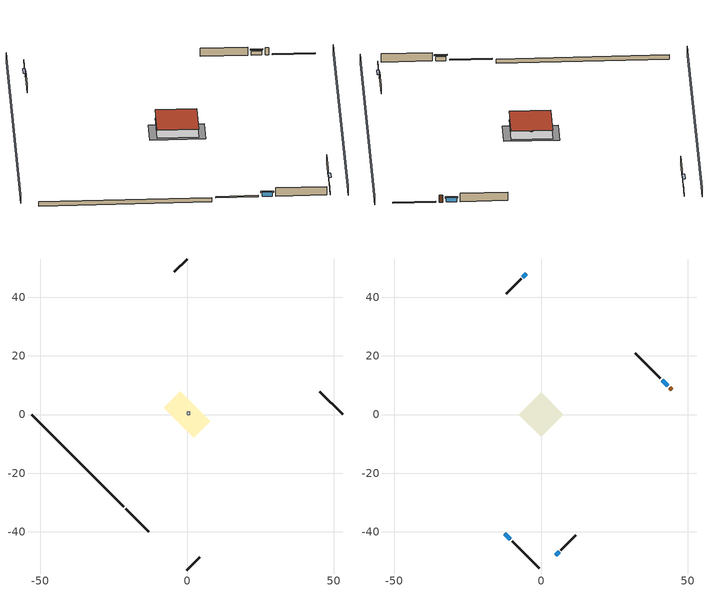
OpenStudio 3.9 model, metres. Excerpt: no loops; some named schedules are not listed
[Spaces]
crawlspace - vented 1
 floor foundation (Slab1 construction): -7.88,2.26 -2.26,7.88 7.88,-2.26 2.26,-7.88 z-0.91
 wall outside (RimJoist1 construction): -20.87,-32.19 -13.06,-39.99 z0.3:0.61
 wall outside (RimJoist2 construction): 0,53.05 -4.33,48.72 z0.3:0.61
 wall outside (RimJoist3 construction): 53.05,0 45.25,7.8 z0.3:0.61
 wall outside (RimJoist4 construction): 0,-53.05 4.33,-48.72 z0.3:0.61
 wall foundation (FoundationWall1 construction): -53.05,0 -21.52,-31.53 z-0.91:0.3
furnace airloop ret air space
 floor adiabatic (AdiabaticConst): 0,0 0,1 1,1 1,0 z0
 wall adiabatic (AdiabaticConst): 0,1 0,0 1,0 1,1 0,1 z0:1
 ceiling adiabatic (AdiabaticConst): 1,0 1,1 0,1 0,0 z1
conditioned space 1
 floor to crawlspace - vented 1 (Floor1 construction): -7.55,0 0,7.55 7.55,0 0,-7.55 z0.3
 wall outside (Wall1 construction): -9.88,-43.18 -0.66,-52.4 z0.3:2.74
 wall outside (Wall2 construction): -6.8,46.25 -11.93,41.13 z0.3:2.74
 wall outside (Wall3 construction): 40.76,12.29 32.08,20.97 z0.3:2.74
 wall outside (Wall4 construction): 6.8,-46.25 11.93,-41.13 z0.3:2.74
 wall outside (AdiabaticWallConstruction): -12.41,-40.65 -10.53,-42.52 / 43.29,9.76 41.42,11.64 z0.3:1.49; -4.99,48.07 -6.15,46.91 / 4.99,-48.07 6.15,-46.91 z0.3:1.37
 wall outside (AdiabaticWallConstruction 1): 44.6,8.46 43.95,9.11 z0.3:2.34
 window (WindowConstruction): -12.41,-40.65 -10.53,-42.52 z0.3:1.49
 window (WindowConstruction 1): -4.99,48.06 -6.15,46.91 z0.3:1.37
 window (WindowConstruction 2): 43.29,9.76 41.42,11.64 z0.3:1.49
 window (WindowConstruction 3): 4.99,-48.06 6.15,-46.91 z0.3:1.37
 door (Door): 44.59,8.46 43.95,9.11 z0.3:2.34
 roof outside (Roof1 construction): 0,7.55 -7.55,0 0,-7.55 7.55,0 z2.74
shading: 3.23,-56.29 56.29,-3.23 / -3.23,56.29 -56.29,3.23 z0:2.74; -10.32,-42.74 -12.62,-40.43 -13.05,-40.86 -10.75,-43.17 z1.8; -6.36,46.69 -4.77,48.28 -5.2,48.71 -6.79,47.12 z1.68; 41.2,11.85 43.51,9.55 43.94,9.98 41.63,12.28 z1.8; 6.36,-46.69 4.77,-48.28 5.2,-48.71 6.79,-47.12 z1.68
[Site]
Portland Intl Arpt_OR: Latitude {deg}=45.59; Longitude {deg}=-122.6; Time Zone {hr}=-8; Elevation {m}=33; Terrain=Suburbs; Keep Site Location Information=Yes
[Site:GroundTemperature:Shallow]
10.2558, 8.96328, 8.85977, 9.47314, 11.9355, 14.3863, 16.5111, 17.8571, 17.9714, 16.8767, 14.8061, 12.4304
[Site:WaterMainsTemperature]
Calculation Method=Schedule; Temperature Schedule=mains temperature schedule
[Building]
Building 1
[Material] Roughness=Rough
Name | Thickness {m} | Conductivity {W/m-K} | Density {kg/m3} | Specific Heat {J/kg-K} | Thermal Absorptance | Solar Absorptance | Visible Absorptance
slate or tile shingles | 0.01905 | 0.840978 | 1899.972 | 799.717 | 0.9 | 0.75 | 0.75
roof rigid ins; wall rigid ins; floor rigid ins | 0.051816 | 0.029427 | 32.04 | 1214.23 | 0.9 | 0.7 | 0.7
osb sheathing 0.75 in. | 0.01905 | 0.115458 | 512.64 | 1214.23 | 0.9 | 0.7 | 0.7
roof stud and cavity | 0.2032 | 0.633245 | 78.34581 | 1123.46 | 0.9 | 0.7 | 0.7
gypsum board | 0.0127 | 0.160291 | 801 | 837.4 | 0.9 | 0.6 | 0.6
wood siding | 0.0254 | 0.102417 | 544.68 | 1172.36 | 0.9 | 0.85 | 0.85
osb sheathing 0.5 in. | 0.0127 | 0.115458 | 512.64 | 1214.23 | 0.9 | 0.7 | 0.7
wall stud and cavity | 0.1397 | 0.230639 | 139.0536 | 1170.24 | 0.9 | 0.7 | 0.7
rim joist stud and cavity | 0.0508 | 0.178688 | 50.32683 | 1063.81 | 0.9 | 0.6 | 0.6
floor stud and cavity | 0.1397 | 0.0972396 | 92.3553 | 1139.71 | 0.9 | 0.7 | 0.7
floor covering | 0.0127 | 0.0433444 | 54.468 | 1339.84 | 0.9 | 0.6 | 0.6
concrete 8.0 in. | 0.2032 | 1.803125 | 2242.8 | 837.4 | 0.9 | 0.7 | 0.7
soil 0.5 in. | 0.0127 | 1.9041 | 1842.3 | 418.7 | 0.9 | 0.7 | 0.7
wood siding 1; wood siding 2 | 0.0254 | 0.102417 | 544.68 | 1172.36
wall rigid ins 1 | 0.512978 | 0.029427 | 32.04 | 1214.23 | 0.9 | 0.7 | 0.7
wall stud and cavity 1 | 0.0889 | 0.380278 | 52.3479 | 1209.89 | 0.9 | 0.7 | 0.7
door material | 0.04445 | 0.0612267 | 512.64 | 1214.23 | 0.9 | 0.7 | 0.7
wall stud and cavity 2 | 0.0889 | 0.391764 | 83.0341 | 1211.67 | 0.9 | 0.7 | 0.7
furniture material conditioned space 1 | 0.1524 | 0.115458 | 640.8 | 1214.23 | 0.9 | 0.6 | 0.6
[Construction]
Roof1 construction: slate or tile shingles, roof rigid ins, osb sheathing 0.75 in., roof stud and cavity, gypsum board
Wall1 construction; Wall2 construction; Wall3 construction; Wall4 construction: wood siding, wall rigid ins, osb sheathing 0.5 in., wall stud and cavity, gypsum board
RimJoist1 construction; RimJoist2 construction; RimJoist3 construction; RimJoist4 construction: wood siding, rim joist stud and cavity
Floor1 construction: floor stud and cavity, floor rigid ins, osb sheathing 0.75 in., floor covering
FoundationWall1 construction: concrete 8.0 in.
Slab1 construction: soil 0.5 in.
WindowConstruction; WindowConstruction 1; WindowConstruction 2; WindowConstruction 3: WindowMaterial
AdiabaticWallConstruction: wood siding 1, wall rigid ins 1, wall stud and cavity 1, gypsum board
Door: door material
AdiabaticWallConstruction 1: wood siding 2, wall rigid ins 1, wall stud and cavity 1, gypsum board
PartitionWallConstruction: gypsum board, wall stud and cavity 2, gypsum board
furniture construction conditioned space 1: furniture material conditioned space 1
AdiabaticConst: Adiabatic
[WindowMaterial:SimpleGlazingSystem]
WindowMaterial: U-Factor {W/m2-K}=6.58648; Solar Heat Gain Coefficient=0.76
[Material:NoMass]
Adiabatic: Roughness=Rough; Thermal Resistance {m2-K/W}=176.1
[ThermalZone] Multiplier=1; Use Ideal Air Loads=No
Name | Volume {m3} | Thermostat
conditioned space | 278.185 | conditioned space temperature setpoint
crawlspace - vented | 139.092
furnace airloop ret air zone | 1
[Sizing:Zone] Zone Cooling Design Supply Air Temperature Input Method=SupplyAirTemperature; Zone Cooling Design Supply Air Temperature {C}=14; Zone Cooling Design Supply Air Temperature Difference {deltaC}=11.11; Zone Heating Design Supply Air Temperature Input Method=SupplyAirTemperature; Zone Heating Design Supply Air Temperature {C}=40; Zone Heating Design Supply Air Temperature Difference {deltaC}=11.11; Zone Cooling Design Supply Air Humidity Ratio {kg-H2O/kg-air}=0.0085; Zone Heating Design Supply Air Humidity Ratio {kg-H2O/kg-air}=0.008; Cooling Design Air Flow Method=DesignDay; Heating Design Air Flow Method=DesignDay; Account for Dedicated Outdoor Air System=No; Dedicated Outdoor Air System Control Strategy=NeutralSupplyAir; Dedicated Outdoor Air Low Setpoint Temperature for Design {C}=autosize; Dedicated Outdoor Air High Setpoint Temperature for Design {C}=autosize; Zone Load Sizing Method=Sensible Load Only No Latent Load; Zone Latent Cooling Design Supply Air Humidity Ratio Input Method=HumidityRatioDifference; Zone Cooling Design Supply Air Humidity Ratio Difference {kgWater/kgDryAir}=0.005; Zone Latent Heating Design Supply Air Humidity Ratio Input Method=HumidityRatioDifference; Zone Humidification Design Supply Air Humidity Ratio Difference {kgWater/kgDryAir}=0.005; Sizing Option=Coincident
crawlspace - vented; furnace airloop ret air zone
[Space]
Name | Thermal Zone | Volume {m3}
conditioned space 1 | conditioned space | 278.185
crawlspace - vented 1 | crawlspace - vented | 139.092
furnace airloop ret air space | furnace airloop ret air zone
[ThermostatSetpoint:DualSetpoint]
conditioned space temperature setpoint: Heating Setpoint Temperature Schedule=heating setpoint; Cooling Setpoint Temperature Schedule=cooling setpoint; Temperature Difference Between Cutout And Setpoint {deltaC}=0
[Foundation:Kiva]
Foundation Kiva 1: Initial Indoor Air Temperature {C}=8.47214; Wall Height Above Grade {m}=0.3048; Wall Depth Below Slab {m}=0.2032
[Foundation:Kiva:Settings]
Soil Conductivity {W/m-K}=1.9041; Soil Density {kg/m3}=1842.3; Soil Specific Heat {J/kg-K}=418.7; Ground Solar Absorptivity=0.9; Ground Thermal Absorptivity=0.9; Ground Surface Roughness {m}=0.03; Far-Field Width {m}=40; Deep-Ground Boundary Condition=ZeroFlux; Deep-Ground Depth {m}=40; Minimum Cell Dimension {m}=0.2; Maximum Cell Growth Coefficient=3; Simulation Timestep=Timestep
[SurfaceProperty:ExposedFoundationPerimeter]
Slab1: Exposed Perimeter Calculation Method=TotalExposedPerimeter; Total Exposed Perimeter {m}=44.59224
[SurfaceProperty:IncidentSolarMultiplier] Incident Solar Multiplier=1; Incident Solar Multiplier Schedule=trans schedule winter=0.85 summer=0.7
Window1; Window2; Window3; Window4
[InternalMass:Definition] Design Level Calculation Method=SurfaceArea
Name | Construction | Surface Area {m2}
partition wall mass | PartitionWallConstruction | 114.085
furniture mass conditioned space 1 | furniture construction conditioned space 1 | 45.63397
[InternalMass] Space or SpaceType=conditioned space 1; Multiplier=1
Name | Internal Mass Definition
partition wall mass | partition wall mass
furniture mass conditioned space 1 | furniture mass conditioned space 1
[EnergyManagementSystem:Sensor]
Name | Output Variable or Output Meter Index Key | Output Variable or Output Meter
water_heater_T_set | water heater setpoint | Schedule Value
out_pb_s |  | Site Outdoor Air Barometric Pressure
out_wt_s |  | Site Outdoor Air Humidity Ratio
site_vw_s |  | Site Wind Speed
cool_season | cooling season schedule | Schedule Value
furnace_airloop_AH_MFR_s | Node 14 | System Node Mass Flow Rate
furnace_airloop_AH_VFR_s | Node 14 | System Node Current Density Volume Flow Rate
furnace_airloop_AH_Tout_s | Node 14 | System Node Temperature
furnace_airloop_AH_Wout_s | Node 14 | System Node Humidity Ratio
furnace_airloop_RA_T_s | Node 17 | System Node Temperature
furnace_airloop_Ra_W_s | Node 17 | System Node Humidity Ratio
furnace_airloop_0_DZ_T_s | crawlspace - vented | Zone Air Temperature
furnace_airloop_0_DZ_W_s | crawlspace - vented | Zone Mean Air Humidity Ratio
natural_vent_s | natural vent schedule | Schedule Value
htg_sp_s | heating setpoint | Schedule Value
clg_sp_s | cooling setpoint | Schedule Value
mech_vent_range_fan_0_sch_s | mech vent range fan 0 schedule | Schedule Value
mech_vent_bath_fan_0_sch_s | mech vent bath fan 0 schedule | Schedule Value
clothes_dryer_exhaust_0_sch_s | clothes_dryer | Schedule Value
htg_load_cond |  | Heating:EnergyTransfer:Zone:CONDITIONED SPACE
clg_load_cond |  | Cooling:EnergyTransfer:Zone:CONDITIONED SPACE
htg_load_duct |  | Heating:EnergyTransfer:Zone:FURNACE AIRLOOP RET AIR ZONE
clg_load_duct |  | Cooling:EnergyTransfer:Zone:FURNACE AIRLOOP RET AIR ZONE
s_conv | Floor1 | Surface Inside Face Convection Heat Gain Energy
s_ig | Floor1 | Surface Inside Face Internal Gains Radiation Heat Gain Energy
s_sol | Floor1 | Surface Inside Face Solar Radiation Heat Gain Energy
s_lgt | Floor1 | Surface Inside Face Lights Radiation Heat Gain Energy
s_surf | Floor1 | Surface Inside Face Net Surface Thermal Radiation Heat Gain Energy
s_conv_1 | Roof1 | Surface Inside Face Convection Heat Gain Energy
s_ig_1 | Roof1 | Surface Inside Face Internal Gains Radiation Heat Gain Energy
s_sol_1 | Roof1 | Surface Inside Face Solar Radiation Heat Gain Energy
s_lgt_1 | Roof1 | Surface Inside Face Lights Radiation Heat Gain Energy
s_surf_1 | Roof1 | Surface Inside Face Net Surface Thermal Radiation Heat Gain Energy
ss_sol | Door1 | Surface Inside Face Solar Radiation Heat Gain Energy
ss_lgt | Door1 | Surface Inside Face Lights Radiation Heat Gain Energy
ss_conv | Door1 | Surface Inside Face Convection Heat Gain Energy
ss_ig | Door1 | Surface Inside Face Internal Gains Radiation Heat Gain Energy
ss_surf | Door1 | Surface Inside Face Net Surface Thermal Radiation Heat Gain Energy
ss_conv_1 | Window1 | Surface Inside Face Convection Heat Gain Energy
ss_ig_1 | Window1 | Surface Inside Face Internal Gains Radiation Heat Gain Energy
ss_surf_1 | Window1 | Surface Inside Face Net Surface Thermal Radiation Heat Gain Energy
ss_trans_in | Window1 | Surface Window Transmitted Solar Radiation Rate
ss_back_out | Window1 | Surface Window Shortwave from Zone Back Out Window Heat Transfer Rate
ss_trans_out | Window1 | Surface Inside Face Initial Transmitted Diffuse Transmitted Out Window Solar Radiation Rate
ss_conv_2 | Window2 | Surface Inside Face Convection Heat Gain Energy
ss_ig_2 | Window2 | Surface Inside Face Internal Gains Radiation Heat Gain Energy
ss_surf_2 | Window2 | Surface Inside Face Net Surface Thermal Radiation Heat Gain Energy
ss_trans_in_1 | Window2 | Surface Window Transmitted Solar Radiation Rate
ss_back_out_1 | Window2 | Surface Window Shortwave from Zone Back Out Window Heat Transfer Rate
ss_trans_out_1 | Window2 | Surface Inside Face Initial Transmitted Diffuse Transmitted Out Window Solar Radiation Rate
ss_conv_3 | Window3 | Surface Inside Face Convection Heat Gain Energy
ss_ig_3 | Window3 | Surface Inside Face Internal Gains Radiation Heat Gain Energy
ss_surf_3 | Window3 | Surface Inside Face Net Surface Thermal Radiation Heat Gain Energy
ss_trans_in_2 | Window3 | Surface Window Transmitted Solar Radiation Rate
ss_back_out_2 | Window3 | Surface Window Shortwave from Zone Back Out Window Heat Transfer Rate
ss_trans_out_2 | Window3 | Surface Inside Face Initial Transmitted Diffuse Transmitted Out Window Solar Radiation Rate
ss_conv_4 | Window4 | Surface Inside Face Convection Heat Gain Energy
ss_ig_4 | Window4 | Surface Inside Face Internal Gains Radiation Heat Gain Energy
ss_surf_4 | Window4 | Surface Inside Face Net Surface Thermal Radiation Heat Gain Energy
ss_trans_in_3 | Window4 | Surface Window Transmitted Solar Radiation Rate
ss_back_out_3 | Window4 | Surface Window Shortwave from Zone Back Out Window Heat Transfer Rate
ss_trans_out_3 | Window4 | Surface Inside Face Initial Transmitted Diffuse Transmitted Out Window Solar Radiation Rate
s_conv_2 | Wall1 | Surface Inside Face Convection Heat Gain Energy
s_ig_2 | Wall1 | Surface Inside Face Internal Gains Radiation Heat Gain Energy
s_sol_2 | Wall1 | Surface Inside Face Solar Radiation Heat Gain Energy
s_lgt_2 | Wall1 | Surface Inside Face Lights Radiation Heat Gain Energy
s_surf_2 | Wall1 | Surface Inside Face Net Surface Thermal Radiation Heat Gain Energy
s_conv_3 | Wall2 | Surface Inside Face Convection Heat Gain Energy
s_ig_3 | Wall2 | Surface Inside Face Internal Gains Radiation Heat Gain Energy
s_sol_3 | Wall2 | Surface Inside Face Solar Radiation Heat Gain Energy
s_lgt_3 | Wall2 | Surface Inside Face Lights Radiation Heat Gain Energy
s_surf_3 | Wall2 | Surface Inside Face Net Surface Thermal Radiation Heat Gain Energy
s_conv_4 | Wall3 | Surface Inside Face Convection Heat Gain Energy
s_ig_4 | Wall3 | Surface Inside Face Internal Gains Radiation Heat Gain Energy
s_sol_4 | Wall3 | Surface Inside Face Solar Radiation Heat Gain Energy
s_lgt_4 | Wall3 | Surface Inside Face Lights Radiation Heat Gain Energy
s_surf_4 | Wall3 | Surface Inside Face Net Surface Thermal Radiation Heat Gain Energy
s_conv_5 | Wall4 | Surface Inside Face Convection Heat Gain Energy
s_ig_5 | Wall4 | Surface Inside Face Internal Gains Radiation Heat Gain Energy
s_sol_5 | Wall4 | Surface Inside Face Solar Radiation Heat Gain Energy
s_lgt_5 | Wall4 | Surface Inside Face Lights Radiation Heat Gain Energy
s_surf_5 | Wall4 | Surface Inside Face Net Surface Thermal Radiation Heat Gain Energy
im_conv | furniture mass conditioned space 1 | Surface Inside Face Convection Heat Gain Energy
im_ig | furniture mass conditioned space 1 | Surface Inside Face Internal Gains Radiation Heat Gain Energy
im_sol | furniture mass conditioned space 1 | Surface Inside Face Solar Radiation Heat Gain Energy
im_lgt | furniture mass conditioned space 1 | Surface Inside Face Lights Radiation Heat Gain Energy
im_surf | furniture mass conditioned space 1 | Surface Inside Face Net Surface Thermal Radiation Heat Gain Energy
im_conv_1 | partition wall mass | Surface Inside Face Convection Heat Gain Energy
im_ig_1 | partition wall mass | Surface Inside Face Internal Gains Radiation Heat Gain Energy
im_sol_1 | partition wall mass | Surface Inside Face Solar Radiation Heat Gain Energy
im_lgt_1 | partition wall mass | Surface Inside Face Lights Radiation Heat Gain Energy
im_surf_1 | partition wall mass | Surface Inside Face Net Surface Thermal Radiation Heat Gain Energy
airflow_gain | infil flow | Infiltration Sensible Heat Gain Energy
airflow_loss | infil flow | Infiltration Sensible Heat Loss Energy
airflow_gain_1 | natural vent flow | Infiltration Sensible Heat Gain Energy
airflow_loss_1 | natural vent flow | Infiltration Sensible Heat Loss Energy
airflow_gain_2 | whole house fan flow | Infiltration Sensible Heat Gain Energy
airflow_loss_2 | whole house fan flow | Infiltration Sensible Heat Loss Energy
mv_conv | mech vent bath fan 0 | Electric Equipment Convective Heating Energy
mv_rad | mech vent bath fan 0 | Electric Equipment Radiant Heating Energy
mv_conv_1 | mech vent house fan | Electric Equipment Convective Heating Energy
mv_rad_1 | mech vent house fan | Electric Equipment Radiant Heating Energy
mv_conv_2 | mech vent house fan cfis | Electric Equipment Convective Heating Energy
mv_rad_2 | mech vent house fan cfis | Electric Equipment Radiant Heating Energy
mv_conv_3 | mech vent range fan 0 | Electric Equipment Convective Heating Energy
mv_rad_3 | mech vent range fan 0 | Electric Equipment Radiant Heating Energy
mv_conv_4 | mech vent house fan latent load | Other Equipment Convective Heating Energy
mv_rad_4 | mech vent house fan latent load | Other Equipment Radiant Heating Energy
mv_conv_5 | mech vent house fan sensible load | Other Equipment Convective Heating Energy
mv_rad_5 | mech vent house fan sensible load | Other Equipment Radiant Heating Energy
ducts_conv | furnace airloop_0 RetCondToRP | Other Equipment Convective Heating Energy
ducts_rad | furnace airloop_0 RetCondToRP | Other Equipment Radiant Heating Energy
ducts_conv_1 | furnace airloop_0 RetLatLkToRP | Other Equipment Convective Heating Energy
ducts_rad_1 | furnace airloop_0 RetLatLkToRP | Other Equipment Radiant Heating Energy
ducts_conv_2 | furnace airloop_0 RetSensLkToRP | Other Equipment Convective Heating Energy
ducts_rad_2 | furnace airloop_0 RetSensLkToRP | Other Equipment Radiant Heating Energy
ducts_conv_3 | furnace airloop_0 SupCondToLv | Other Equipment Convective Heating Energy
ducts_rad_3 | furnace airloop_0 SupCondToLv | Other Equipment Radiant Heating Energy
ducts_conv_4 | furnace airloop_0 SupLatLkToCond | Other Equipment Convective Heating Energy
ducts_rad_4 | furnace airloop_0 SupLatLkToCond | Other Equipment Radiant Heating Energy
ducts_conv_5 | furnace airloop_0 SupSensLkToCond | Other Equipment Convective Heating Energy
ducts_rad_5 | furnace airloop_0 SupSensLkToCond | Other Equipment Radiant Heating Energy
ig_lgt_conv | interior lighting | Lights Convective Heating Energy
ig_lgt_rad | interior lighting | Lights Radiant Heating Energy
ig_lgt_vis | interior lighting | Lights Visible Radiation Heating Energy
ig_ee_conv | ceiling fan | Electric Equipment Convective Heating Energy
ig_ee_rad | ceiling fan | Electric Equipment Radiant Heating Energy
ig_ee_conv_1 | clothes dryer | Electric Equipment Convective Heating Energy
ig_ee_rad_1 | clothes dryer | Electric Equipment Radiant Heating Energy
ig_ee_conv_2 | clothes washer | Electric Equipment Convective Heating Energy
ig_ee_rad_2 | clothes washer | Electric Equipment Radiant Heating Energy
ig_ee_conv_3 | cooking range | Electric Equipment Convective Heating Energy
ig_ee_rad_3 | cooking range | Electric Equipment Radiant Heating Energy
ig_ee_conv_4 | fridge | Electric Equipment Convective Heating Energy
ig_ee_rad_4 | fridge | Electric Equipment Radiant Heating Energy
ig_ee_conv_5 | fridge 1 | Electric Equipment Convective Heating Energy
ig_ee_rad_5 | fridge 1 | Electric Equipment Radiant Heating Energy
ig_ee_conv_6 | misc plug loads | Electric Equipment Convective Heating Energy
[ElectricEquipment:Definition] Design Level Calculation Method=EquipmentLevel
Name | Design Level {W} | Fraction Latent | Fraction Radiant | Fraction Lost
ceiling fan | 17.5174 | 0 | 0.558 | 0
clothes washer | 208.938 | 0.03 | 0.162 | 0.7
clothes dryer | 2383.98 | 0.015 | 0.081 | 0.85
fridge | 39.726 | 0 | 0.6 | 0
fridge 2 | 100.822 | 0 | 0.6 | 0
cooking range | 93.9305 | 0.16 | 0.384 | 0.2
misc tv | 585.59 | 0 | 0.6 | 0
misc plug loads | 383.549 | 0.021 | 0.558 | 0.049
whole house fan; mech vent house fan | 0 | 0 | 0 | 1
mech vent house fan cfis | 0 | 0 | 0 | 0
mech vent range fan 0 | 30 | 0 | 0 | 1
mech vent bath fan 0 | 15 | 0 | 0 | 1
[ElectricEquipment] Space or SpaceType=conditioned space 1
Name | Electric Equipment Definition | Schedule
ceiling fan | ceiling fan | ceiling_fan
clothes washer | clothes washer | clothes_washer
clothes dryer | clothes dryer | clothes_dryer
fridge | fridge | fridge schedule
fridge 1 | fridge 2 | fridge schedule 1
cooking range | cooking range | cooking_range
misc tv | misc tv | plug_loads_tv
misc plug loads | misc plug loads | plug_loads_other
whole house fan | whole house fan | Always On Discrete
mech vent house fan | mech vent house fan | mech vent house fan schedule
mech vent house fan cfis | mech vent house fan cfis | mech vent house fan cfis schedule
mech vent range fan 0 | mech vent range fan 0 | mech vent range fan 0 schedule
mech vent bath fan 0 | mech vent bath fan 0 | mech vent bath fan 0 schedule
[OtherEquipment:Definition] Design Level Calculation Method=EquipmentLevel
Name | Design Level {W} | Fraction Latent | Fraction Radiant | Fraction Lost
water heater sens; furnace airloop_0 SupSensLkToCond; furnace airloop_0 SupCondToLv; furnace airloop_0 RetCondToRP; furnace airloop_0 RetSensLkToRP; furnace airloop_0 SupCondToDZ; furnace airloop_0 RetCondToDZ; furnace airloop_0 SupSensLkToDZ; mech vent house fan sensible load | 0 | 0 | 0 | 0
water heater lat; furnace airloop_0 SupLatLkToCond; furnace airloop_0 RetLatLkToRP; furnace airloop_0 SupLatLkToDZ; mech vent house fan latent load | 0 | 1 | 0 | 0
water heater energy adjustment1 | 0.01 | 0 | 0 | 1
clothes dryer 2 | 0 | 0.015 | 0.081 | 0.85
cooking range 2 | 2752.83 | 0.16 | 0.384 | 0.2
general water use sensible | -79.8895 | 0 | 0.6 | 0
general water use latent | 81.0615 | 1 | 0 | 0
[OtherEquipment]
Name | Other Equipment Definition | Space or SpaceType | Schedule | Fuel Type
water heater sens | water heater sens | conditioned space 1 | Always On Discrete
water heater lat | water heater lat | conditioned space 1 | Always On Discrete
water heater energy adjustment1 | water heater energy adjustment1 | conditioned space 1 | Always On Discrete | Electricity
clothes dryer 1 | clothes dryer 2 | conditioned space 1 | clothes_dryer | Electricity
cooking range 1 | cooking range 2 | conditioned space 1 | cooking_range | NaturalGas
general water use sensible | general water use sensible | conditioned space 1 | general water use schedule
general water use latent | general water use latent | conditioned space 1 | general water use schedule
furnace airloop_0 SupSensLkToCond | furnace airloop_0 SupSensLkToCond | conditioned space 1 | Always On Discrete
furnace airloop_0 SupLatLkToCond | furnace airloop_0 SupLatLkToCond | conditioned space 1 | Always On Discrete
furnace airloop_0 SupCondToLv | furnace airloop_0 SupCondToLv | conditioned space 1 | Always On Discrete
furnace airloop_0 RetCondToRP | furnace airloop_0 RetCondToRP | furnace airloop ret air space | Always On Discrete
furnace airloop_0 RetSensLkToRP | furnace airloop_0 RetSensLkToRP | furnace airloop ret air space | Always On Discrete
furnace airloop_0 RetLatLkToRP | furnace airloop_0 RetLatLkToRP | furnace airloop ret air space | Always On Discrete
furnace airloop_0 SupCondToDZ | furnace airloop_0 SupCondToDZ | crawlspace - vented 1 | Always On Discrete
furnace airloop_0 RetCondToDZ | furnace airloop_0 RetCondToDZ | crawlspace - vented 1 | Always On Discrete
furnace airloop_0 SupSensLkToDZ | furnace airloop_0 SupSensLkToDZ | crawlspace - vented 1 | Always On Discrete
furnace airloop_0 SupLatLkToDZ | furnace airloop_0 SupLatLkToDZ | crawlspace - vented 1 | Always On Discrete
mech vent house fan sensible load | mech vent house fan sensible load | conditioned space 1 | Always On Discrete
mech vent house fan latent load | mech vent house fan latent load | conditioned space 1 | Always On Discrete
[WaterUse:Equipment:Definition]
clothes washer: Peak Flow Rate {m3/s}=2.42468e-06
[Lights:Definition]
interior lighting: Design Level Calculation Method=LightingLevel; Lighting Level {W}=214.591; Fraction Radiant=0.6; Fraction Visible=0.2; Return Air Fraction=0
[Lights]
interior lighting: Lights Definition=interior lighting; Space or SpaceType=conditioned space 1; Schedule=lighting_interior; Fraction Replaceable=1
[Exterior:Lights:Definition]
exterior lighting: Design Level {W}=6.19068
[Exterior:Lights]
exterior lighting: Exterior Lights Definition=exterior lighting; Schedule=exterior lighting schedule
[People:Definition]
occupants: Number of People Calculation Method=People; Number of People {people}=4; Fraction Radiant=0.314171; Sensible Heat Fraction=0.56303; Carbon Dioxide Generation Rate {m3/s-W}=0; Enable ASHRAE 55 Comfort Warnings=No; Mean Radiant Temperature Calculation Type=EnclosureAveraged
[People]
occupants: People Definition=occupants; Space or SpaceType=conditioned space 1; Number of People Schedule=occupants; Activity Level Schedule=occupants activity schedule; Multiplier=1
[ZoneMixing] Schedule=Always On Continuous; Design Flow Rate Calculation Method=Flow/Zone; Design Flow Rate {m3/s}=0
Name | Zone or Space | Source Zone or Space
furnace airloop_0 ZoneMixDZToCond mix | conditioned space | crawlspace - vented
furnace airloop_0 ZoneMixCondToDZ mix | crawlspace - vented | conditioned space
[SpaceInfiltration:DesignFlowRate] Schedule=Always On Discrete
Name | Space or SpaceType | Design Flow Rate Calculation Method | Design Flow Rate {m3/s} | Air Changes per Hour {1/hr} | Constant Term Coefficient | Temperature Term Coefficient | Velocity Term Coefficient | Velocity Squared Term Coefficient
natural vent flow; whole house fan flow; infil flow | conditioned space 1 | Flow/Space | 0
infil crawlspace - vented 1 | crawlspace - vented 1 | AirChanges/Hour |  | 2.6013 | 1 | 0 | 0 | 0
crawlspace_vented 1 duct leakage imbalance infil flow | crawlspace - vented 1 | Flow/Space | 0
